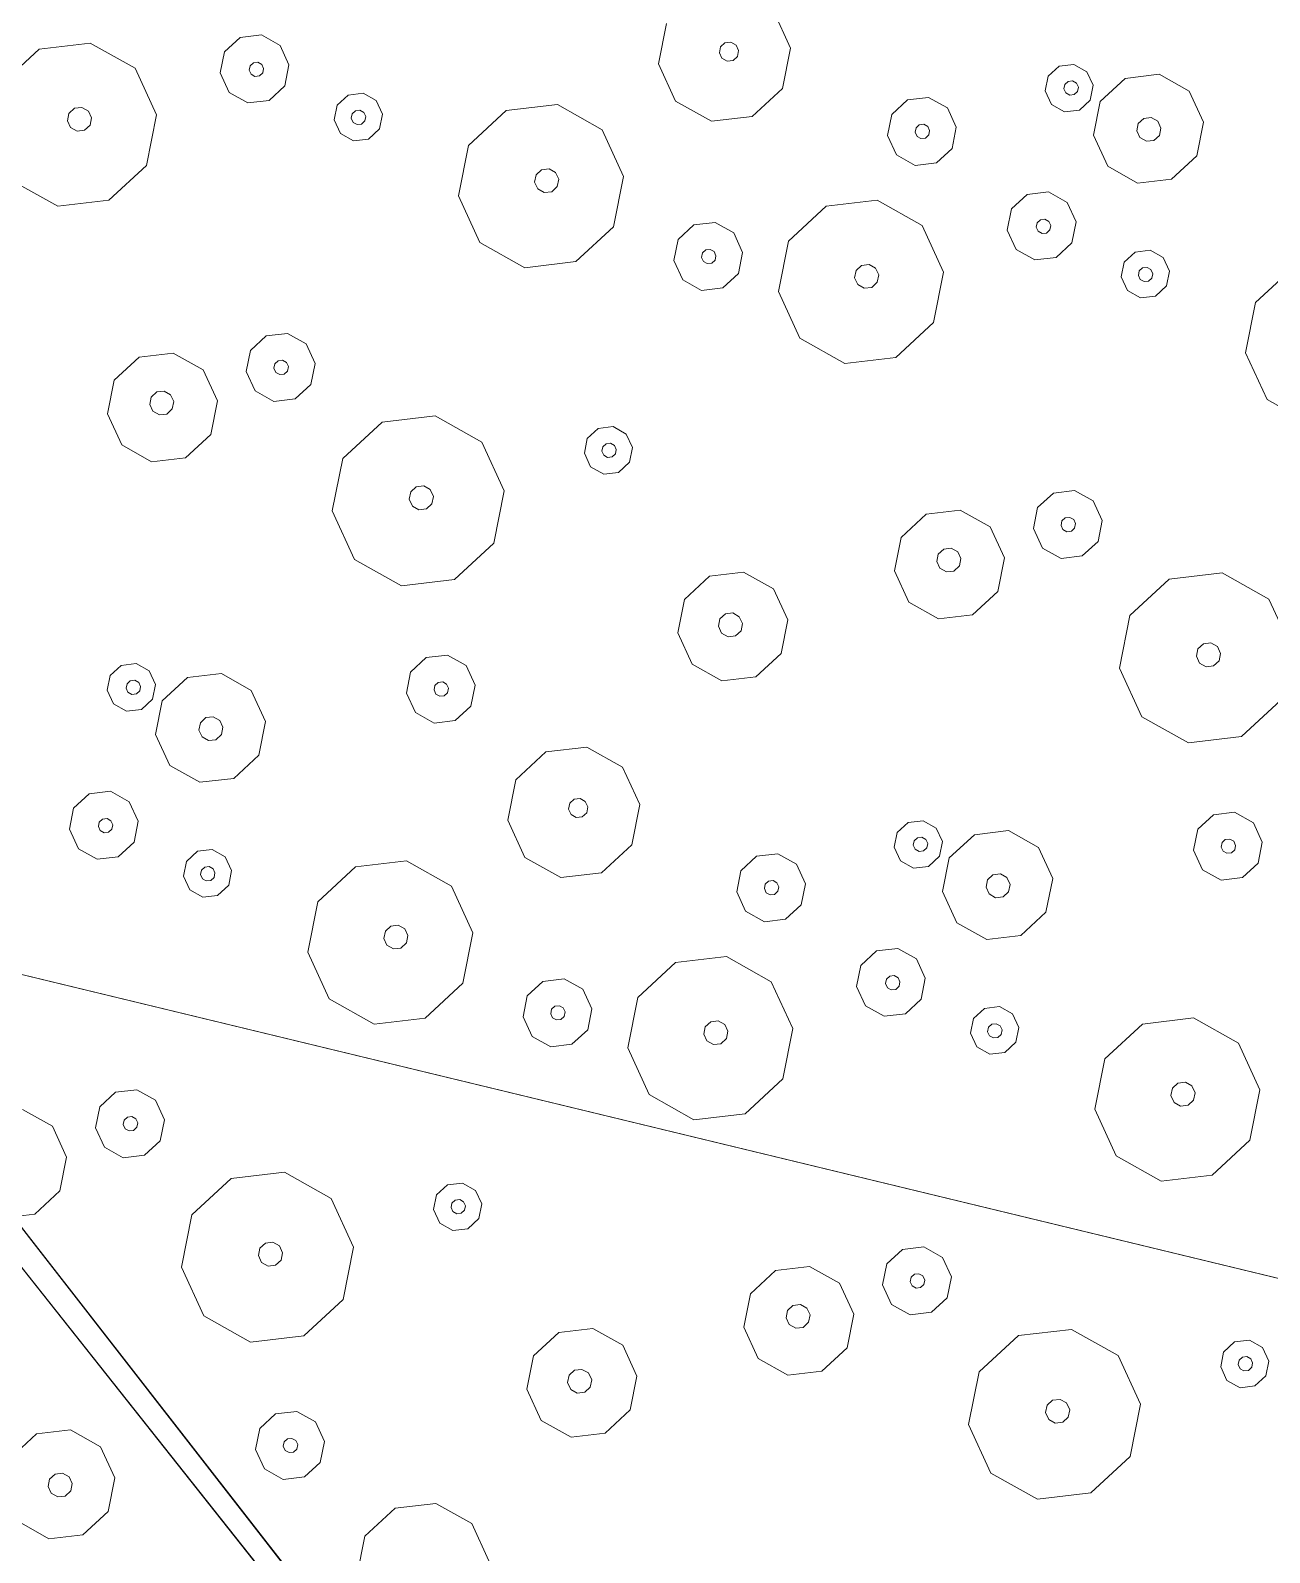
# Model space of a CAD drawing. Header units: metres. Extents: x -2858 to 512, y -1995 to 1252.
# Drawn here: x -448.621 to -445.759, y -172.68 to -169.166 of the extents above; entities that cross this region are included whole.
import ezdxf

# ---------------------------------------------------------------- set-up
doc = ezdxf.new("R2010")
doc.units = ezdxf.units.M
doc.layers.add('Calque commun', color=7, linetype='Continuous')
doc.layers.add('Calque11', color=7, linetype='Continuous')

# ---------------------------------------------------------------- blocks, each defined once
blk = doc.blocks.new('geometrebondepartleger')
at = {"layer": 'Calque11', "color": 7, "linetype": 'Continuous', "lineweight": 9}
blk.add_line((150.3457, 147.4392, 79), (130.1803, 35.9078, 79), dxfattribs=at)
blk = doc.blocks.new('pattern')
at = {"layer": 'Calque commun', "color": 54, "linetype": 'Continuous', "lineweight": 9}
for p, q in [((73.1843, 109.5418), (73.198, 109.5736)), ((73.198, 109.5736), (73.2279, 109.5912)), ((73.2279, 109.5912), (73.2623, 109.5879)), ((73.2623, 109.5879), (73.2882, 109.565)), ((73.2882, 109.565), (73.2958, 109.5312)), ((73.1918, 109.5081), (73.1843, 109.5418)), ((73.2221, 109.539), (73.2262, 109.5485)), ((73.2243, 109.5288), (73.2221, 109.539)), ((73.2321, 109.522), (73.2243, 109.5288)), ((73.2262, 109.5485), (73.2351, 109.5538)), ((73.2351, 109.5538), (73.2455, 109.5528)), ((73.2455, 109.5528), (73.2532, 109.5459)), ((73.2555, 109.5358), (73.2514, 109.5263)), ((73.2532, 109.5459), (73.2555, 109.5358)), ((73.2958, 109.5312), (73.282, 109.4995)), ((73.2177, 109.4851), (73.1918, 109.5081)), ((73.2424, 109.521), (73.2321, 109.522)), ((73.2514, 109.5263), (73.2424, 109.521)), ((73.282, 109.4995), (73.2522, 109.4819)), ((73.2522, 109.4819), (73.2177, 109.4851)), ((73.4698, 109.4192), (73.5762, 109.4821)), ((73.5762, 109.4821), (73.6992, 109.4704)), ((73.6992, 109.4704), (73.7919, 109.3885)), ((73.4206, 109.3058), (73.4698, 109.4192)), ((73.7919, 109.3885), (73.8188, 109.2679)), ((73.4475, 109.1852), (73.4206, 109.3058)), ((73.5818, 109.2901), (73.5887, 109.306)), ((73.5856, 109.2732), (73.5818, 109.2901)), ((73.5887, 109.306), (73.6036, 109.3148)), ((73.6036, 109.3148), (73.6208, 109.3131)), ((73.6208, 109.3131), (73.6338, 109.3017)), ((73.6375, 109.2848), (73.6307, 109.2689)), ((73.6338, 109.3017), (73.6375, 109.2848)), ((73.5985, 109.2618), (73.5856, 109.2732)), ((73.6158, 109.2601), (73.5985, 109.2618)), ((73.6307, 109.2689), (73.6158, 109.2601)), ((73.8188, 109.2679), (73.7696, 109.1545)), ((72.7453, 109.1406), (72.8475, 109.2009)), ((72.8475, 109.2009), (72.9656, 109.1897)), ((72.9656, 109.1897), (73.0545, 109.1111)), ((73.5401, 109.1034), (73.4475, 109.1852)), ((72.6981, 109.0317), (72.7453, 109.1406)), ((73.7696, 109.1545), (73.6632, 109.0917)), ((73.0545, 109.1111), (73.0803, 108.9953)), ((73.6632, 109.0917), (73.5401, 109.1034)), ((72.8502, 109.0334), (72.8651, 109.0422)), ((72.8651, 109.0422), (72.8824, 109.0406)), ((72.8824, 109.0406), (72.8953, 109.0291)), ((72.7239, 108.9159), (72.6981, 109.0317)), ((72.8434, 109.0175), (72.8502, 109.0334)), ((72.8471, 109.0006), (72.8434, 109.0175)), ((72.8601, 108.9892), (72.8471, 109.0006)), ((72.8991, 109.0122), (72.8922, 108.9963)), ((72.8953, 109.0291), (72.8991, 109.0122)), ((72.8773, 108.9875), (72.8601, 108.9892)), ((72.8922, 108.9963), (72.8773, 108.9875)), ((73.0803, 108.9953), (73.0331, 108.8864)), ((72.8128, 108.8374), (72.7239, 108.9159)), ((73.5225, 108.8523), (73.5421, 108.8977)), ((73.5421, 108.8977), (73.5847, 108.9228)), ((73.5847, 108.9228), (73.6339, 108.9181)), ((73.6339, 108.9181), (73.671, 108.8854)), ((73.0331, 108.8864), (72.9309, 108.8261)), ((73.5888, 108.8567), (73.5977, 108.862)), ((73.5977, 108.862), (73.6081, 108.861)), ((73.6081, 108.861), (73.6159, 108.8541)), ((73.671, 108.8854), (73.6818, 108.8371)), ((72.9309, 108.8261), (72.8128, 108.8374)), ((73.5332, 108.8041), (73.5225, 108.8523)), ((73.5847, 108.8472), (73.5888, 108.8567)), ((73.5869, 108.8371), (73.5847, 108.8472)), ((73.5947, 108.8302), (73.5869, 108.8371)), ((73.605, 108.8292), (73.5947, 108.8302)), ((73.614, 108.8345), (73.605, 108.8292)), ((73.6181, 108.844), (73.614, 108.8345)), ((73.6159, 108.8541), (73.6181, 108.844)), ((73.6818, 108.8371), (73.6621, 108.7918)), ((73.7572, 108.7873), (73.8253, 108.8275)), ((73.8253, 108.8275), (73.9041, 108.82)), ((73.5703, 108.7713), (73.5332, 108.8041)), ((73.6621, 108.7918), (73.6195, 108.7666)), ((73.9041, 108.82), (73.9634, 108.7677)), ((72.296, 108.7179), (72.3156, 108.7632)), ((72.3156, 108.7632), (72.3582, 108.7884)), ((72.3582, 108.7884), (72.4074, 108.7837)), ((72.4074, 108.7837), (72.4445, 108.751)), ((73.6195, 108.7666), (73.5703, 108.7713)), ((73.7257, 108.7147), (73.7572, 108.7873)), ((73.9634, 108.7677), (73.9806, 108.6905)), ((72.3581, 108.7127), (72.3623, 108.7223)), ((72.3623, 108.7223), (72.3712, 108.7275)), ((72.3712, 108.7275), (72.3815, 108.7266)), ((72.3815, 108.7266), (72.3893, 108.7197)), ((72.3893, 108.7197), (72.3916, 108.7096)), ((72.4445, 108.751), (72.4552, 108.7027)), ((73.8256, 108.7132), (73.8405, 108.722)), ((73.8405, 108.722), (73.8577, 108.7204)), ((73.8577, 108.7204), (73.8707, 108.709)), ((72.3067, 108.6696), (72.296, 108.7179)), ((72.3604, 108.7026), (72.3581, 108.7127)), ((72.3682, 108.6957), (72.3604, 108.7026)), ((72.3785, 108.6948), (72.3682, 108.6957)), ((72.3875, 108.7), (72.3785, 108.6948)), ((72.3916, 108.7096), (72.3875, 108.7)), ((72.4552, 108.7027), (72.4356, 108.6573)), ((73.7429, 108.6375), (73.7257, 108.7147)), ((73.8187, 108.6974), (73.8256, 108.7132)), ((73.8225, 108.6805), (73.8187, 108.6974)), ((73.8745, 108.6921), (73.8676, 108.6762)), ((73.8707, 108.709), (73.8745, 108.6921)), ((73.9806, 108.6905), (73.9491, 108.6179)), ((72.3438, 108.6369), (72.3067, 108.6696)), ((72.4356, 108.6573), (72.393, 108.6322)), ((73.8355, 108.669), (73.8225, 108.6805)), ((73.8527, 108.6674), (73.8355, 108.669)), ((73.8676, 108.6762), (73.8527, 108.6674)), ((72.393, 108.6322), (72.3438, 108.6369)), ((72.9962, 108.5979), (73.0099, 108.6297)), ((73.0099, 108.6297), (73.0397, 108.6473)), ((73.0397, 108.6473), (73.0742, 108.644)), ((73.0742, 108.644), (73.1001, 108.6211)), ((73.1001, 108.6211), (73.1077, 108.5873)), ((73.8022, 108.5852), (73.7429, 108.6375)), ((73.9491, 108.6179), (73.881, 108.5777)), ((73.0037, 108.5641), (72.9962, 108.5979)), ((73.0356, 108.5952), (73.0397, 108.6047)), ((73.0379, 108.585), (73.0356, 108.5952)), ((73.0456, 108.5781), (73.0379, 108.585)), ((73.0397, 108.6047), (73.0487, 108.61)), ((73.0487, 108.61), (73.059, 108.609)), ((73.0649, 108.5824), (73.056, 108.5772)), ((73.059, 108.609), (73.0668, 108.6021)), ((73.0691, 108.592), (73.0649, 108.5824)), ((73.0668, 108.6021), (73.0691, 108.592)), ((73.1077, 108.5873), (73.0939, 108.5555)), ((73.881, 108.5777), (73.8022, 108.5852)), ((72.043, 108.5769), (72.1661, 108.5652)), ((72.1661, 108.5652), (72.2587, 108.4834)), ((73.0296, 108.5412), (73.0037, 108.5641)), ((73.056, 108.5772), (73.0456, 108.5781)), ((73.0939, 108.5555), (73.0641, 108.5379)), ((74.1978, 108.5098), (74.2659, 108.55)), ((74.2659, 108.55), (74.3447, 108.5425)), ((71.8874, 108.4006), (71.9366, 108.514)), ((73.0641, 108.5379), (73.0296, 108.5412)), ((74.1663, 108.4372), (74.1978, 108.5098)), ((74.3447, 108.5425), (74.404, 108.4901)), ((74.7056, 108.4523), (74.7434, 108.5394)), ((72.2587, 108.4834), (72.2856, 108.3627)), ((72.7012, 108.4586), (72.7693, 108.4988)), ((72.7693, 108.4988), (72.8481, 108.4913)), ((72.8481, 108.4913), (72.9074, 108.439)), ((74.404, 108.4901), (74.4212, 108.4129)), ((72.6697, 108.386), (72.7012, 108.4586)), ((72.9074, 108.439), (72.9246, 108.3618)), ((74.2736, 108.4372), (74.2885, 108.446)), ((74.2885, 108.446), (74.3057, 108.4444)), ((74.3057, 108.4444), (74.3187, 108.4329)), ((74.7263, 108.3596), (74.7056, 108.4523)), ((72.0555, 108.4008), (72.0704, 108.4096)), ((72.0704, 108.4096), (72.0876, 108.4079)), ((72.0876, 108.4079), (72.1006, 108.3965)), ((72.7769, 108.3942), (72.7918, 108.403)), ((72.7918, 108.403), (72.809, 108.4014)), ((73.0689, 108.393), (73.1115, 108.4181)), ((73.1115, 108.4181), (73.1607, 108.4134)), ((73.1607, 108.4134), (73.1978, 108.3807)), ((74.1835, 108.36), (74.1663, 108.4372)), ((74.2667, 108.4213), (74.2736, 108.4372)), ((74.2705, 108.4044), (74.2667, 108.4213)), ((74.2835, 108.393), (74.2705, 108.4044)), ((74.3225, 108.416), (74.3156, 108.4001)), ((74.3187, 108.4329), (74.3225, 108.416)), ((74.4212, 108.4129), (74.3897, 108.3403)), ((71.9143, 108.28), (71.8874, 108.4006)), ((72.0486, 108.3849), (72.0555, 108.4008)), ((72.0524, 108.368), (72.0486, 108.3849)), ((72.0654, 108.3566), (72.0524, 108.368)), ((72.1044, 108.3796), (72.0975, 108.3637)), ((72.1006, 108.3965), (72.1044, 108.3796)), ((72.6869, 108.3088), (72.6697, 108.386)), ((72.77, 108.3783), (72.7769, 108.3942)), ((72.7737, 108.3615), (72.77, 108.3783)), ((72.809, 108.4014), (72.822, 108.3899)), ((72.8257, 108.373), (72.8188, 108.3572)), ((72.822, 108.3899), (72.8257, 108.373)), ((73.0493, 108.3476), (73.0689, 108.393)), ((73.1978, 108.3807), (73.2085, 108.3324)), ((74.3007, 108.3913), (74.2835, 108.393)), ((74.3156, 108.4001), (74.3007, 108.3913)), ((72.0826, 108.3549), (72.0654, 108.3566)), ((72.0975, 108.3637), (72.0826, 108.3549)), ((72.2856, 108.3627), (72.2364, 108.2493)), ((72.7867, 108.35), (72.7737, 108.3615)), ((72.8039, 108.3484), (72.7867, 108.35)), ((72.8188, 108.3572), (72.8039, 108.3484)), ((72.9246, 108.3618), (72.8931, 108.2892)), ((73.06, 108.2994), (73.0493, 108.3476)), ((73.1102, 108.3454), (73.1143, 108.3549)), ((73.1124, 108.3353), (73.1102, 108.3454)), ((73.1202, 108.3284), (73.1124, 108.3353)), ((73.1143, 108.3549), (73.1232, 108.3602)), ((73.1232, 108.3602), (73.1336, 108.3592)), ((73.1395, 108.3327), (73.1305, 108.3274)), ((73.1336, 108.3592), (73.1414, 108.3524)), ((73.1436, 108.3422), (73.1395, 108.3327)), ((73.1414, 108.3524), (73.1436, 108.3422)), ((73.2085, 108.3324), (73.1889, 108.2871)), ((74.2428, 108.3076), (74.1835, 108.36)), ((74.3897, 108.3403), (74.3216, 108.3001)), ((74.7974, 108.2968), (74.7263, 108.3596)), ((74.9737, 108.336), (74.8919, 108.2878)), ((72.7462, 108.2565), (72.6869, 108.3088)), ((73.0971, 108.2666), (73.06, 108.2994)), ((73.1305, 108.3274), (73.1202, 108.3284)), ((73.3593, 108.2422), (73.4615, 108.3025)), ((73.4615, 108.3025), (73.5796, 108.2913)), ((74.3216, 108.3001), (74.2428, 108.3076)), ((72.0069, 108.1982), (71.9143, 108.28)), ((72.8931, 108.2892), (72.825, 108.249)), ((73.1463, 108.2619), (73.0971, 108.2666)), ((73.1889, 108.2871), (73.1463, 108.2619)), ((73.5796, 108.2913), (73.6686, 108.2127)), ((74.8919, 108.2878), (74.7974, 108.2968)), ((72.2364, 108.2493), (72.13, 108.1865)), ((72.825, 108.249), (72.7462, 108.2565)), ((72.8075, 108.2121), (72.8373, 108.2297)), ((72.8373, 108.2297), (72.8718, 108.2264)), ((73.3121, 108.1333), (73.3593, 108.2422)), ((71.5214, 108.2059), (71.5472, 108.0901)), ((72.13, 108.1865), (72.0069, 108.1982)), ((72.7938, 108.1804), (72.8075, 108.2121)), ((72.8335, 108.1895), (72.8425, 108.1948)), ((72.8425, 108.1948), (72.8528, 108.1938)), ((72.8528, 108.1938), (72.8606, 108.187)), ((72.8718, 108.2264), (72.8977, 108.2035)), ((72.8977, 108.2035), (72.9053, 108.1698)), ((73.6686, 108.2127), (73.6944, 108.0969)), ((72.8013, 108.1466), (72.7938, 108.1804)), ((72.8294, 108.18), (72.8335, 108.1895)), ((72.8317, 108.1699), (72.8294, 108.18)), ((72.8395, 108.163), (72.8317, 108.1699)), ((72.8498, 108.162), (72.8395, 108.163)), ((72.8587, 108.1673), (72.8498, 108.162)), ((72.8629, 108.1768), (72.8587, 108.1673)), ((72.8606, 108.187), (72.8629, 108.1768)), ((72.9053, 108.1698), (72.8915, 108.138)), ((72.8272, 108.1237), (72.8013, 108.1466)), ((72.8617, 108.1204), (72.8272, 108.1237)), ((72.8915, 108.138), (72.8617, 108.1204)), ((73.3379, 108.0175), (73.3121, 108.1333)), ((73.4574, 108.1191), (73.4643, 108.135)), ((73.4643, 108.135), (73.4792, 108.1438)), ((73.4792, 108.1438), (73.4964, 108.1421)), ((73.4964, 108.1421), (73.5094, 108.1307)), ((73.5094, 108.1307), (73.5131, 108.1138)), ((71.5472, 108.0901), (71.5, 107.9812)), ((73.4612, 108.1022), (73.4574, 108.1191)), ((73.4741, 108.0908), (73.4612, 108.1022)), ((73.4914, 108.0891), (73.4741, 108.0908)), ((73.5063, 108.0979), (73.4914, 108.0891)), ((73.5131, 108.1138), (73.5063, 108.0979)), ((73.6944, 108.0969), (73.6472, 107.988)), ((74.7913, 108.0721), (74.8339, 108.0972)), ((74.8339, 108.0972), (74.8831, 108.0925)), ((74.8831, 108.0925), (74.9202, 108.0598)), ((73.0909, 108.0411), (73.1334, 108.0663)), ((73.1334, 108.0663), (73.1826, 108.0616)), ((73.1826, 108.0616), (73.2197, 108.0289)), ((74.7716, 108.0267), (74.7913, 108.0721)), ((74.9202, 108.0598), (74.9309, 108.0115)), ((72.009, 107.9925), (72.0515, 108.0176)), ((72.0515, 108.0176), (72.1008, 108.0129)), ((73.0712, 107.9958), (73.0909, 108.0411)), ((73.2197, 108.0289), (73.2305, 107.9806)), ((73.4269, 107.939), (73.3379, 108.0175)), ((74.7824, 107.9784), (74.7716, 108.0267)), ((74.8338, 108.0216), (74.8379, 108.0311)), ((74.8361, 108.0115), (74.8338, 108.0216)), ((74.8379, 108.0311), (74.8469, 108.0364)), ((74.8469, 108.0364), (74.8572, 108.0354)), ((74.8572, 108.0354), (74.865, 108.0285)), ((74.8673, 108.0184), (74.8631, 108.0089)), ((74.865, 108.0285), (74.8673, 108.0184)), ((71.5, 107.9812), (71.3978, 107.9209)), ((71.9893, 107.9471), (72.009, 107.9925)), ((72.1008, 108.0129), (72.1378, 107.9802)), ((73.0819, 107.9475), (73.0712, 107.9958)), ((73.1334, 107.9906), (73.1375, 108.0002)), ((73.1356, 107.9805), (73.1334, 107.9906)), ((73.1375, 108.0002), (73.1465, 108.0055)), ((73.1465, 108.0055), (73.1568, 108.0045)), ((73.1568, 108.0045), (73.1646, 107.9976)), ((73.1668, 107.9875), (73.1627, 107.9779)), ((73.1646, 107.9976), (73.1668, 107.9875)), ((73.6472, 107.988), (73.545, 107.9277)), ((74.1405, 107.9772), (74.1703, 107.9948)), ((74.1703, 107.9948), (74.2048, 107.9915)), ((74.2048, 107.9915), (74.2308, 107.9686)), ((74.8439, 108.0046), (74.8361, 108.0115)), ((74.8542, 108.0036), (74.8439, 108.0046)), ((74.8631, 108.0089), (74.8542, 108.0036)), ((74.9309, 108.0115), (74.9112, 107.9662)), ((72.0001, 107.8989), (71.9893, 107.9471)), ((72.0515, 107.942), (72.0556, 107.9515)), ((72.0556, 107.9515), (72.0646, 107.9568)), ((72.0646, 107.9568), (72.0749, 107.9558)), ((72.0749, 107.9558), (72.0827, 107.949)), ((72.0827, 107.949), (72.0849, 107.9388)), ((72.1378, 107.9802), (72.1486, 107.932)), ((73.119, 107.9148), (73.0819, 107.9475)), ((73.1434, 107.9736), (73.1356, 107.9805)), ((73.1538, 107.9727), (73.1434, 107.9736)), ((73.1627, 107.9779), (73.1538, 107.9727)), ((73.2305, 107.9806), (73.2108, 107.9352)), ((74.1268, 107.9455), (74.1405, 107.9772)), ((74.1646, 107.9426), (74.1687, 107.9521)), ((74.1687, 107.9521), (74.1776, 107.9574)), ((74.1776, 107.9574), (74.188, 107.9564)), ((74.188, 107.9564), (74.1957, 107.9496)), ((74.1957, 107.9496), (74.198, 107.9394)), ((74.2308, 107.9686), (74.2383, 107.9349)), ((74.8194, 107.9457), (74.7824, 107.9784)), ((74.8687, 107.941), (74.8194, 107.9457)), ((74.9112, 107.9662), (74.8687, 107.941)), ((71.3978, 107.9209), (71.2796, 107.9322)), ((72.0538, 107.9319), (72.0515, 107.942)), ((72.0615, 107.925), (72.0538, 107.9319)), ((72.0719, 107.924), (72.0615, 107.925)), ((72.0808, 107.9293), (72.0719, 107.924)), ((72.0849, 107.9388), (72.0808, 107.9293)), ((72.1486, 107.932), (72.1289, 107.8866)), ((72.224, 107.8821), (72.2921, 107.9223)), ((72.2921, 107.9223), (72.3709, 107.9148)), ((72.3709, 107.9148), (72.4302, 107.8625)), ((73.1682, 107.9101), (73.119, 107.9148)), ((73.2108, 107.9352), (73.1682, 107.9101)), ((73.545, 107.9277), (73.4269, 107.939)), ((74.1343, 107.9117), (74.1268, 107.9455)), ((74.1602, 107.8888), (74.1343, 107.9117)), ((74.1668, 107.9325), (74.1646, 107.9426)), ((74.1746, 107.9256), (74.1668, 107.9325)), ((74.1849, 107.9246), (74.1746, 107.9256)), ((74.1939, 107.9299), (74.1849, 107.9246)), ((74.198, 107.9394), (74.1939, 107.9299)), ((74.2383, 107.9349), (74.2245, 107.9031)), ((72.0371, 107.8661), (72.0001, 107.8989)), ((72.1289, 107.8866), (72.0863, 107.8615)), ((72.1926, 107.8095), (72.224, 107.8821)), ((73.6352, 107.8662), (73.6777, 107.8913)), ((73.6777, 107.8913), (73.727, 107.8866)), ((73.727, 107.8866), (73.764, 107.8539)), ((74.1947, 107.8855), (74.1602, 107.8888)), ((74.2245, 107.9031), (74.1947, 107.8855)), ((74.4123, 107.8229), (74.5187, 107.8857)), ((74.5187, 107.8857), (74.6417, 107.874)), ((72.0863, 107.8615), (72.0371, 107.8661)), ((72.4302, 107.8625), (72.4474, 107.7853)), ((73.6155, 107.8208), (73.6352, 107.8662)), ((73.764, 107.8539), (73.7748, 107.8056)), ((74.6417, 107.874), (74.7344, 107.7922)), ((72.2098, 107.7323), (72.1926, 107.8095)), ((72.2855, 107.7922), (72.2924, 107.8081)), ((72.2924, 107.8081), (72.3073, 107.8168)), ((72.3073, 107.8168), (72.3246, 107.8152)), ((72.3246, 107.8152), (72.3375, 107.8038)), ((73.6263, 107.7725), (73.6155, 107.8208)), ((73.6777, 107.8157), (73.6818, 107.8252)), ((73.68, 107.8055), (73.6777, 107.8157)), ((73.6877, 107.7987), (73.68, 107.8055)), ((73.6818, 107.8252), (73.6908, 107.8305)), ((73.6908, 107.8305), (73.7011, 107.8295)), ((73.7011, 107.8295), (73.7089, 107.8226)), ((73.7111, 107.8125), (73.707, 107.803)), ((73.7089, 107.8226), (73.7111, 107.8125)), ((73.7748, 107.8056), (73.7551, 107.7603)), ((74.3631, 107.7095), (74.4123, 107.8229)), ((75.1769, 107.7674), (75.245, 107.8077)), ((75.245, 107.8077), (75.3238, 107.8002)), ((72.2893, 107.7753), (72.2855, 107.7922)), ((72.3023, 107.7638), (72.2893, 107.7753)), ((72.3344, 107.771), (72.3195, 107.7622)), ((72.3413, 107.7869), (72.3344, 107.771)), ((72.3375, 107.8038), (72.3413, 107.7869)), ((72.4474, 107.7853), (72.4159, 107.7127)), ((73.6633, 107.7398), (73.6263, 107.7725)), ((73.6981, 107.7977), (73.6877, 107.7987)), ((73.707, 107.803), (73.6981, 107.7977)), ((74.7344, 107.7922), (74.7613, 107.6715)), ((75.3238, 107.8002), (75.3831, 107.7478)), ((71.4768, 107.7245), (71.5066, 107.7421)), ((71.5066, 107.7421), (71.541, 107.7388)), ((71.541, 107.7388), (71.567, 107.7159)), ((72.3195, 107.7622), (72.3023, 107.7638)), ((73.7125, 107.7351), (73.6633, 107.7398)), ((73.7551, 107.7603), (73.7125, 107.7351)), ((75.1454, 107.6949), (75.1769, 107.7674)), ((75.3831, 107.7478), (75.4003, 107.6706)), ((71.463, 107.6927), (71.4768, 107.7245)), ((71.5066, 107.6995), (71.5155, 107.7048)), ((71.5155, 107.7048), (71.5258, 107.7038)), ((71.5258, 107.7038), (71.5336, 107.6969)), ((71.567, 107.7159), (71.5745, 107.6821)), ((72.2691, 107.68), (72.2098, 107.7323)), ((72.4159, 107.7127), (72.3478, 107.6725)), ((74.39, 107.5888), (74.3631, 107.7095)), ((74.5243, 107.6937), (74.5312, 107.7096)), ((74.5312, 107.7096), (74.5461, 107.7184)), ((74.5461, 107.7184), (74.5633, 107.7168)), ((74.5633, 107.7168), (74.5763, 107.7053)), ((74.5763, 107.7053), (74.58, 107.6884)), ((75.2456, 107.6872), (75.2525, 107.7031)), ((75.2525, 107.7031), (75.2674, 107.7119)), ((75.2674, 107.7119), (75.2847, 107.7102)), ((75.2847, 107.7102), (75.2976, 107.6988)), ((71.4705, 107.6589), (71.463, 107.6927)), ((71.5024, 107.69), (71.5066, 107.6995)), ((71.5047, 107.6798), (71.5024, 107.69)), ((71.5125, 107.673), (71.5047, 107.6798)), ((71.5228, 107.672), (71.5125, 107.673)), ((71.5318, 107.6772), (71.5228, 107.672)), ((71.5359, 107.6868), (71.5318, 107.6772)), ((71.5336, 107.6969), (71.5359, 107.6868)), ((71.5745, 107.6821), (71.5607, 107.6503)), ((72.3478, 107.6725), (72.2691, 107.68)), ((73.2102, 107.6342), (73.292, 107.6824)), ((73.292, 107.6824), (73.3865, 107.6734)), ((73.3865, 107.6734), (73.4576, 107.6106)), ((74.5281, 107.6769), (74.5243, 107.6937)), ((74.541, 107.6654), (74.5281, 107.6769)), ((74.5583, 107.6638), (74.541, 107.6654)), ((74.5732, 107.6726), (74.5583, 107.6638)), ((74.58, 107.6884), (74.5732, 107.6726)), ((74.7613, 107.6715), (74.7121, 107.5581)), ((75.1626, 107.6177), (75.1454, 107.6949)), ((75.2494, 107.6703), (75.2456, 107.6872)), ((75.2624, 107.6588), (75.2494, 107.6703)), ((75.2945, 107.666), (75.2796, 107.6572)), ((75.3014, 107.6819), (75.2945, 107.666)), ((75.2976, 107.6988), (75.3014, 107.6819)), ((71.4965, 107.636), (71.4705, 107.6589)), ((71.5309, 107.6327), (71.4965, 107.636)), ((71.5607, 107.6503), (71.5309, 107.6327)), ((72.6646, 107.6046), (72.7327, 107.6448)), ((72.7327, 107.6448), (72.8115, 107.6373)), ((72.8115, 107.6373), (72.8708, 107.5849)), ((73.1725, 107.5471), (73.2102, 107.6342)), ((75.2796, 107.6572), (75.2624, 107.6588)), ((72.6331, 107.532), (72.6646, 107.6046)), ((73.4576, 107.6106), (73.4783, 107.5179)), ((73.6878, 107.5442), (73.79, 107.6046)), ((73.79, 107.6046), (73.9081, 107.5933)), ((75.2219, 107.5653), (75.1626, 107.6177)), ((71.168, 107.5534), (71.2362, 107.5936)), ((71.2362, 107.5936), (71.3149, 107.5861)), ((71.3149, 107.5861), (71.3742, 107.5338)), ((72.8708, 107.5849), (72.888, 107.5077)), ((73.9081, 107.5933), (73.997, 107.5148)), ((74.4826, 107.507), (74.39, 107.5888)), ((75.3007, 107.5578), (75.2219, 107.5653)), ((71.1366, 107.4808), (71.168, 107.5534)), ((71.3742, 107.5338), (71.3914, 107.4566)), ((72.6503, 107.4548), (72.6331, 107.532)), ((72.7336, 107.5161), (72.7404, 107.532)), ((72.7404, 107.532), (72.7553, 107.5408)), ((72.7553, 107.5408), (72.7726, 107.5392)), ((72.7726, 107.5392), (72.7855, 107.5277)), ((72.7855, 107.5277), (72.7893, 107.5108)), ((73.1931, 107.4544), (73.1725, 107.5471)), ((73.2887, 107.5357), (73.2942, 107.5484)), ((73.2917, 107.5222), (73.2887, 107.5357)), ((73.2942, 107.5484), (73.3061, 107.5555)), ((73.3061, 107.5555), (73.3199, 107.5541)), ((73.3199, 107.5541), (73.3303, 107.545)), ((73.3333, 107.5315), (73.3278, 107.5188)), ((73.3303, 107.545), (73.3333, 107.5315)), ((73.6406, 107.4354), (73.6878, 107.5442)), ((74.7121, 107.5581), (74.6057, 107.4953)), ((71.2368, 107.4732), (71.2437, 107.489)), ((71.2437, 107.489), (71.2586, 107.4978)), ((71.2586, 107.4978), (71.2758, 107.4962)), ((71.2758, 107.4962), (71.2888, 107.4847)), ((71.5358, 107.4878), (71.5783, 107.5129)), ((71.5783, 107.5129), (71.6275, 107.5082)), ((71.6275, 107.5082), (71.6646, 107.4755)), ((72.7373, 107.4992), (72.7336, 107.5161)), ((72.7503, 107.4878), (72.7373, 107.4992)), ((72.7824, 107.4949), (72.7675, 107.4861)), ((72.7893, 107.5108), (72.7824, 107.4949)), ((72.888, 107.5077), (72.8565, 107.4351)), ((73.3021, 107.513), (73.2917, 107.5222)), ((73.3159, 107.5117), (73.3021, 107.513)), ((73.3278, 107.5188), (73.3159, 107.5117)), ((73.4783, 107.5179), (73.4405, 107.4309)), ((73.997, 107.5148), (74.0228, 107.399)), ((74.6057, 107.4953), (74.4826, 107.507)), ((71.1538, 107.4036), (71.1366, 107.4808)), ((71.2406, 107.4563), (71.2368, 107.4732)), ((71.2535, 107.4448), (71.2406, 107.4563)), ((71.2925, 107.4678), (71.2857, 107.452)), ((71.2888, 107.4847), (71.2925, 107.4678)), ((71.3914, 107.4566), (71.3599, 107.384)), ((71.5161, 107.4424), (71.5358, 107.4878)), ((71.5811, 107.4497), (71.5901, 107.455)), ((71.5901, 107.455), (71.6004, 107.454)), ((71.6004, 107.454), (71.6082, 107.4472)), ((71.6646, 107.4755), (71.6754, 107.4272)), ((72.7096, 107.4024), (72.6503, 107.4548)), ((72.7675, 107.4861), (72.7503, 107.4878)), ((73.2643, 107.3916), (73.1931, 107.4544)), ((71.2708, 107.4432), (71.2535, 107.4448)), ((71.2857, 107.452), (71.2708, 107.4432)), ((71.5268, 107.3942), (71.5161, 107.4424)), ((71.577, 107.4402), (71.5811, 107.4497)), ((71.5792, 107.4301), (71.577, 107.4402)), ((71.587, 107.4232), (71.5792, 107.4301)), ((71.5974, 107.4222), (71.587, 107.4232)), ((71.6063, 107.4275), (71.5974, 107.4222)), ((71.6104, 107.437), (71.6063, 107.4275)), ((71.6082, 107.4472), (71.6104, 107.437)), ((71.6754, 107.4272), (71.6557, 107.3819)), ((72.8565, 107.4351), (72.7884, 107.3949)), ((73.4405, 107.4309), (73.3588, 107.3826)), ((73.6664, 107.3195), (73.6406, 107.4354)), ((73.7859, 107.4212), (73.7927, 107.437)), ((73.7896, 107.4043), (73.7859, 107.4212)), ((73.7927, 107.437), (73.8076, 107.4458)), ((73.8076, 107.4458), (73.8249, 107.4442)), ((73.8249, 107.4442), (73.8378, 107.4327)), ((73.8378, 107.4327), (73.8416, 107.4158)), ((71.2131, 107.3513), (71.1538, 107.4036)), ((71.3599, 107.384), (71.2918, 107.3438)), ((71.5639, 107.3614), (71.5268, 107.3942)), ((71.8261, 107.337), (71.9283, 107.3973)), ((71.9283, 107.3973), (72.0465, 107.3861)), ((72.0465, 107.3861), (72.1354, 107.3075)), ((72.7884, 107.3949), (72.7096, 107.4024)), ((73.3588, 107.3826), (73.2643, 107.3916)), ((73.8026, 107.3928), (73.7896, 107.4043)), ((73.8198, 107.3912), (73.8026, 107.3928)), ((73.8347, 107.4), (73.8198, 107.3912)), ((73.8416, 107.4158), (73.8347, 107.4)), ((74.0228, 107.399), (73.9756, 107.2901)), ((71.2918, 107.3438), (71.2131, 107.3513)), ((71.6131, 107.3567), (71.5639, 107.3614)), ((71.6557, 107.3819), (71.6131, 107.3567)), ((71.2744, 107.3069), (71.3042, 107.3245)), ((71.3042, 107.3245), (71.3386, 107.3213)), ((71.3386, 107.3213), (71.3646, 107.2983)), ((71.7789, 107.2281), (71.8261, 107.337)), ((73.7553, 107.241), (73.6664, 107.3195)), ((74.4846, 107.3013), (74.5272, 107.3265)), ((74.5272, 107.3265), (74.5764, 107.3218)), ((74.5764, 107.3218), (74.6135, 107.289)), ((71.2606, 107.2752), (71.2744, 107.3069)), ((71.2962, 107.2748), (71.3004, 107.2843)), ((71.3004, 107.2843), (71.3093, 107.2896)), ((71.3093, 107.2896), (71.3196, 107.2886)), ((71.3196, 107.2886), (71.3274, 107.2818)), ((71.3274, 107.2818), (71.3297, 107.2716)), ((71.3646, 107.2983), (71.3721, 107.2646)), ((72.1354, 107.3075), (72.1612, 107.1917)), ((73.9756, 107.2901), (73.8734, 107.2298)), ((74.465, 107.256), (74.4846, 107.3013)), ((74.6135, 107.289), (74.6243, 107.2408)), ((71.2681, 107.2414), (71.2606, 107.2752)), ((71.2985, 107.2647), (71.2962, 107.2748)), ((71.3063, 107.2578), (71.2985, 107.2647)), ((71.3166, 107.2568), (71.3063, 107.2578)), ((71.3256, 107.2621), (71.3166, 107.2568)), ((71.3297, 107.2716), (71.3256, 107.2621)), ((71.3721, 107.2646), (71.3583, 107.2328)), ((74.4757, 107.2077), (74.465, 107.256)), ((74.5272, 107.2508), (74.5313, 107.2604)), ((74.5294, 107.2407), (74.5272, 107.2508)), ((74.5313, 107.2604), (74.5402, 107.2656)), ((74.5402, 107.2656), (74.5506, 107.2647)), ((74.5506, 107.2647), (74.5584, 107.2578)), ((74.5606, 107.2477), (74.5565, 107.2381)), ((74.5584, 107.2578), (74.5606, 107.2477)), ((71.2941, 107.2185), (71.2681, 107.2414)), ((71.3285, 107.2152), (71.2941, 107.2185)), ((71.3583, 107.2328), (71.3285, 107.2152)), ((71.8047, 107.1123), (71.7789, 107.2281)), ((71.9242, 107.2139), (71.9311, 107.2298)), ((71.928, 107.197), (71.9242, 107.2139)), ((71.9311, 107.2298), (71.946, 107.2386)), ((71.946, 107.2386), (71.9632, 107.2369)), ((71.9632, 107.2369), (71.9762, 107.2255)), ((71.98, 107.2086), (71.9731, 107.1927)), ((71.9762, 107.2255), (71.98, 107.2086)), ((73.8734, 107.2298), (73.7553, 107.241)), ((74.5372, 107.2338), (74.5294, 107.2407)), ((74.5475, 107.2328), (74.5372, 107.2338)), ((74.5565, 107.2381), (74.5475, 107.2328)), ((74.6243, 107.2408), (74.6046, 107.1954)), ((74.6997, 107.191), (74.7678, 107.2312)), ((74.7678, 107.2312), (74.8466, 107.2237)), ((74.8466, 107.2237), (74.9059, 107.1713)), ((71.9409, 107.1856), (71.928, 107.197)), ((71.9582, 107.1839), (71.9409, 107.1856)), ((71.9731, 107.1927), (71.9582, 107.1839)), ((72.1612, 107.1917), (72.114, 107.0828)), ((73.2581, 107.1669), (73.3007, 107.192)), ((73.3007, 107.192), (73.3499, 107.1873)), ((73.3499, 107.1873), (73.387, 107.1546)), ((74.5128, 107.175), (74.4757, 107.2077)), ((74.562, 107.1703), (74.5128, 107.175)), ((74.6046, 107.1954), (74.562, 107.1703)), ((74.6682, 107.1184), (74.6997, 107.191)), ((71.5577, 107.1359), (71.6003, 107.1611)), ((71.6003, 107.1611), (71.6495, 107.1564)), ((71.6495, 107.1564), (71.6865, 107.1237)), ((73.2384, 107.1215), (73.2581, 107.1669)), ((73.387, 107.1546), (73.3977, 107.1063)), ((71.538, 107.0906), (71.5577, 107.1359)), ((71.6865, 107.1237), (71.6973, 107.0754)), ((71.8937, 107.0338), (71.8047, 107.1123)), ((73.2492, 107.0732), (73.2384, 107.1215)), ((73.3006, 107.1164), (73.3048, 107.1259)), ((73.3029, 107.1063), (73.3006, 107.1164)), ((73.3107, 107.0994), (73.3029, 107.1063)), ((73.3048, 107.1259), (73.3137, 107.1312)), ((73.3137, 107.1312), (73.3241, 107.1302)), ((73.33, 107.1037), (73.321, 107.0984)), ((73.3241, 107.1302), (73.3318, 107.1233)), ((73.3341, 107.1132), (73.33, 107.1037)), ((73.3318, 107.1233), (73.3341, 107.1132)), ((73.3977, 107.1063), (73.3781, 107.061)), ((74.6854, 107.0412), (74.6682, 107.1184)), ((71.5488, 107.0423), (71.538, 107.0906)), ((71.6002, 107.0854), (71.6043, 107.095)), ((71.6025, 107.0753), (71.6002, 107.0854)), ((71.6102, 107.0684), (71.6025, 107.0753)), ((71.6043, 107.095), (71.6133, 107.1003)), ((71.6206, 107.0675), (71.6102, 107.0684)), ((71.6133, 107.1003), (71.6236, 107.0993)), ((71.6295, 107.0727), (71.6206, 107.0675)), ((71.6236, 107.0993), (71.6314, 107.0924)), ((71.6337, 107.0823), (71.6295, 107.0727)), ((71.6314, 107.0924), (71.6337, 107.0823)), ((71.6973, 107.0754), (71.6776, 107.03)), ((72.114, 107.0828), (72.0118, 107.0225)), ((72.5936, 107.0403), (72.6074, 107.072)), ((72.6074, 107.072), (72.6372, 107.0896)), ((72.6372, 107.0896), (72.6716, 107.0863)), ((72.6716, 107.0863), (72.6976, 107.0634)), ((73.2863, 107.0405), (73.2492, 107.0732)), ((73.321, 107.0984), (73.3107, 107.0994)), ((71.5858, 107.0096), (71.5488, 107.0423)), ((72.0118, 107.0225), (71.8937, 107.0338)), ((72.6011, 107.0065), (72.5936, 107.0403)), ((72.6314, 107.0374), (72.6355, 107.047)), ((72.6336, 107.0273), (72.6314, 107.0374)), ((72.6355, 107.047), (72.6444, 107.0522)), ((72.6444, 107.0522), (72.6548, 107.0512)), ((72.6548, 107.0512), (72.6626, 107.0444)), ((72.6648, 107.0342), (72.6607, 107.0247)), ((72.6626, 107.0444), (72.6648, 107.0342)), ((72.6976, 107.0634), (72.7051, 107.0297)), ((73.3355, 107.0358), (73.2863, 107.0405)), ((73.3781, 107.061), (73.3355, 107.0358)), ((73.9387, 107.0015), (73.9524, 107.0333)), ((73.9524, 107.0333), (73.9822, 107.0509)), ((73.9822, 107.0509), (74.0167, 107.0476)), ((74.0167, 107.0476), (74.0426, 107.0247)), ((71.635, 107.0049), (71.5858, 107.0096)), ((71.6776, 107.03), (71.635, 107.0049)), ((72.6271, 106.9836), (72.6011, 107.0065)), ((72.6414, 107.0204), (72.6336, 107.0273)), ((72.6518, 107.0194), (72.6414, 107.0204)), ((72.6607, 107.0247), (72.6518, 107.0194)), ((72.6913, 106.9979), (72.6615, 106.9803)), ((72.7051, 107.0297), (72.6913, 106.9979)), ((73.9462, 106.9678), (73.9387, 107.0015)), ((73.9781, 106.9988), (73.9822, 107.0083)), ((73.9804, 106.9887), (73.9781, 106.9988)), ((73.9822, 107.0083), (73.9912, 107.0136)), ((73.9912, 107.0136), (74.0015, 107.0126)), ((74.0015, 107.0126), (74.0093, 107.0057)), ((74.0093, 107.0057), (74.0116, 106.9956)), ((74.0426, 107.0247), (74.0502, 106.9909)), ((72.102, 106.961), (72.1446, 106.9861)), ((72.1446, 106.9861), (72.1938, 106.9814)), ((72.1938, 106.9814), (72.2309, 106.9487)), ((72.6615, 106.9803), (72.6271, 106.9836)), ((72.8791, 106.9177), (72.9855, 106.9805)), ((72.9855, 106.9805), (73.1086, 106.9688)), ((73.1086, 106.9688), (73.2012, 106.887)), ((73.9721, 106.9449), (73.9462, 106.9678)), ((73.9881, 106.9818), (73.9804, 106.9887)), ((73.9985, 106.9808), (73.9881, 106.9818)), ((74.0074, 106.9861), (73.9985, 106.9808)), ((74.0116, 106.9956), (74.0074, 106.9861)), ((74.0502, 106.9909), (74.0364, 106.9592)), ((72.0823, 106.9156), (72.102, 106.961)), ((72.2309, 106.9487), (72.2416, 106.9004)), ((74.0066, 106.9416), (73.9721, 106.9449)), ((74.0364, 106.9592), (74.0066, 106.9416)), ((72.0931, 106.8673), (72.0823, 106.9156)), ((72.1445, 106.9105), (72.1487, 106.92)), ((72.1468, 106.9004), (72.1445, 106.9105)), ((72.1546, 106.8935), (72.1468, 106.9004)), ((72.1487, 106.92), (72.1576, 106.9253)), ((72.1649, 106.8925), (72.1546, 106.8935)), ((72.1576, 106.9253), (72.1679, 106.9243)), ((72.1738, 106.8978), (72.1649, 106.8925)), ((72.1679, 106.9243), (72.1757, 106.9174)), ((72.178, 106.9073), (72.1738, 106.8978)), ((72.1757, 106.9174), (72.178, 106.9073)), ((72.2416, 106.9004), (72.2219, 106.8551)), ((72.8299, 106.8043), (72.8791, 106.9177)), ((73.6437, 106.8623), (73.7118, 106.9025)), ((73.7118, 106.9025), (73.7906, 106.895)), ((73.7906, 106.895), (73.8499, 106.8426)), ((72.1301, 106.8346), (72.0931, 106.8673)), ((73.2012, 106.887), (73.2281, 106.7663)), ((73.6122, 106.7897), (73.6437, 106.8623)), ((72.1794, 106.8299), (72.1301, 106.8346)), ((72.2219, 106.8551), (72.1794, 106.8299)), ((73.8499, 106.8426), (73.8671, 106.7654)), ((74.0114, 106.7966), (74.054, 106.8218)), ((74.054, 106.8218), (74.1032, 106.8171)), ((72.8568, 106.6836), (72.8299, 106.8043)), ((72.9911, 106.7886), (72.998, 106.8044)), ((72.9949, 106.7717), (72.9911, 106.7886)), ((72.998, 106.8044), (73.0129, 106.8132)), ((73.0129, 106.8132), (73.0301, 106.8116)), ((73.0301, 106.8116), (73.0431, 106.8001)), ((73.0431, 106.8001), (73.0469, 106.7832)), ((73.6294, 106.7125), (73.6122, 106.7897)), ((73.7125, 106.782), (73.7194, 106.7979)), ((73.7194, 106.7979), (73.7343, 106.8067)), ((73.7343, 106.8067), (73.7515, 106.805)), ((73.7515, 106.805), (73.7645, 106.7936)), ((73.7645, 106.7936), (73.7682, 106.7767)), ((73.9918, 106.7513), (74.0114, 106.7966)), ((74.1032, 106.8171), (74.1403, 106.7843)), ((71.6771, 106.729), (71.7588, 106.7772)), ((71.7588, 106.7772), (71.8533, 106.7682)), ((71.8533, 106.7682), (71.9245, 106.7054)), ((73.0079, 106.7602), (72.9949, 106.7717)), ((73.0251, 106.7586), (73.0079, 106.7602)), ((73.04, 106.7674), (73.0251, 106.7586)), ((73.0469, 106.7832), (73.04, 106.7674)), ((73.2281, 106.7663), (73.1789, 106.6529)), ((73.7162, 106.7651), (73.7125, 106.782)), ((73.7292, 106.7536), (73.7162, 106.7651)), ((73.7464, 106.752), (73.7292, 106.7536)), ((73.7613, 106.7608), (73.7464, 106.752)), ((73.7682, 106.7767), (73.7613, 106.7608)), ((73.8671, 106.7654), (73.8356, 106.6928)), ((74.0025, 106.703), (73.9918, 106.7513)), ((74.0527, 106.7491), (74.0568, 106.7586)), ((74.0568, 106.7586), (74.0657, 106.7639)), ((74.0657, 106.7639), (74.0761, 106.7629)), ((74.0761, 106.7629), (74.0839, 106.756)), ((74.0839, 106.756), (74.0861, 106.7459)), ((74.1403, 106.7843), (74.151, 106.7361)), ((71.6393, 106.6419), (71.6771, 106.729)), ((74.0549, 106.7389), (74.0527, 106.7491)), ((74.0627, 106.7321), (74.0549, 106.7389)), ((74.073, 106.7311), (74.0627, 106.7321)), ((74.082, 106.7363), (74.073, 106.7311)), ((74.0861, 106.7459), (74.082, 106.7363)), ((74.151, 106.7361), (74.1314, 106.6907)), ((71.9245, 106.7054), (71.9451, 106.6128)), ((72.1546, 106.639), (72.2568, 106.6994)), ((72.2568, 106.6994), (72.3749, 106.6881)), ((72.3749, 106.6881), (72.4639, 106.6096)), ((72.9494, 106.6018), (72.8568, 106.6836)), ((73.6887, 106.6601), (73.6294, 106.7125)), ((73.8356, 106.6928), (73.7675, 106.6526)), ((74.0396, 106.6703), (74.0025, 106.703)), ((74.1314, 106.6907), (74.0888, 106.6656)), ((71.761, 106.6432), (71.7729, 106.6503)), ((71.7729, 106.6503), (71.7867, 106.6489)), ((71.7867, 106.6489), (71.7971, 106.6398)), ((73.1789, 106.6529), (73.0725, 106.5901)), ((73.7675, 106.6526), (73.6887, 106.6601)), ((74.0888, 106.6656), (74.0396, 106.6703)), ((71.7555, 106.6305), (71.761, 106.6432)), ((71.7585, 106.617), (71.7555, 106.6305)), ((71.7689, 106.6078), (71.7585, 106.617)), ((71.7946, 106.6136), (71.7827, 106.6065)), ((71.8001, 106.6263), (71.7946, 106.6136)), ((71.7971, 106.6398), (71.8001, 106.6263)), ((71.9451, 106.6128), (71.9073, 106.5257)), ((72.1074, 106.5302), (72.1546, 106.639)), ((73.7363, 106.584), (73.75, 106.6158)), ((73.75, 106.6158), (73.7798, 106.6334)), ((73.7798, 106.6334), (73.8143, 106.6301)), ((73.8143, 106.6301), (73.8402, 106.6072)), ((71.7827, 106.6065), (71.7689, 106.6078)), ((72.4639, 106.6096), (72.4897, 106.4938)), ((73.0725, 106.5901), (72.9494, 106.6018)), ((73.7438, 106.5502), (73.7363, 106.584)), ((73.7719, 106.5837), (73.776, 106.5932)), ((73.7742, 106.5735), (73.7719, 106.5837)), ((73.776, 106.5932), (73.785, 106.5985)), ((73.785, 106.5985), (73.7953, 106.5975)), ((73.7953, 106.5975), (73.8031, 106.5906)), ((73.8054, 106.5805), (73.8012, 106.5709)), ((73.8031, 106.5906), (73.8054, 106.5805)), ((73.8402, 106.6072), (73.8478, 106.5734)), ((72.2596, 106.5318), (72.2745, 106.5406)), ((72.2745, 106.5406), (72.2917, 106.539)), ((73.7697, 106.5273), (73.7438, 106.5502)), ((73.782, 106.5667), (73.7742, 106.5735)), ((73.7923, 106.5657), (73.782, 106.5667)), ((73.8012, 106.5709), (73.7923, 106.5657)), ((73.834, 106.5416), (73.8042, 106.5241)), ((73.8478, 106.5734), (73.834, 106.5416)), ((71.9073, 106.5257), (71.8256, 106.4774)), ((72.1332, 106.4144), (72.1074, 106.5302)), ((72.2527, 106.516), (72.2596, 106.5318)), ((72.2564, 106.4991), (72.2527, 106.516)), ((72.2917, 106.539), (72.3047, 106.5275)), ((72.3084, 106.5107), (72.3015, 106.4948)), ((72.3047, 106.5275), (72.3084, 106.5107)), ((73.8042, 106.5241), (73.7697, 106.5273)), ((72.2694, 106.4876), (72.2564, 106.4991)), ((72.2866, 106.486), (72.2694, 106.4876)), ((72.3015, 106.4948), (72.2866, 106.486)), ((72.4897, 106.4938), (72.4425, 106.3849)), ((72.2221, 106.3358), (72.1332, 106.4144)), ((72.9515, 106.3961), (72.994, 106.4213)), ((72.994, 106.4213), (73.0433, 106.4166)), ((73.0433, 106.4166), (73.0803, 106.3839)), ((72.4425, 106.3849), (72.3403, 106.3246)), ((72.9318, 106.3508), (72.9515, 106.3961)), ((73.0803, 106.3839), (73.0911, 106.3356)), ((72.3403, 106.3246), (72.2221, 106.3358)), ((72.9426, 106.3025), (72.9318, 106.3508)), ((72.994, 106.3456), (72.9981, 106.3552)), ((72.9963, 106.3355), (72.994, 106.3456)), ((73.004, 106.3286), (72.9963, 106.3355)), ((72.9981, 106.3552), (73.0071, 106.3604)), ((73.0071, 106.3604), (73.0174, 106.3595)), ((73.0233, 106.3329), (73.0144, 106.3277)), ((73.0174, 106.3595), (73.0252, 106.3526)), ((73.0274, 106.3425), (73.0233, 106.3329)), ((73.0252, 106.3526), (73.0274, 106.3425)), ((73.0911, 106.3356), (73.0714, 106.2902)), ((72.9796, 106.2698), (72.9426, 106.3025)), ((73.0144, 106.3277), (73.004, 106.3286)), ((73.1665, 106.2858), (73.2346, 106.326)), ((73.2346, 106.326), (73.3134, 106.3185)), ((73.3134, 106.3185), (73.3727, 106.2661)), ((73.0288, 106.2651), (72.9796, 106.2698)), ((73.0714, 106.2902), (73.0288, 106.2651)), ((73.1351, 106.2132), (73.1665, 106.2858)), ((73.3727, 106.2661), (73.3899, 106.1889)), ((73.1523, 106.136), (73.1351, 106.2132)), ((73.2281, 106.1958), (73.2349, 106.2117)), ((73.2318, 106.1789), (73.2281, 106.1958)), ((73.2349, 106.2117), (73.2498, 106.2205)), ((73.2498, 106.2205), (73.2671, 106.2188)), ((73.2671, 106.2188), (73.28, 106.2074)), ((73.2838, 106.1905), (73.2769, 106.1746)), ((73.28, 106.2074), (73.2838, 106.1905)), ((73.3899, 106.1889), (73.3584, 106.1163)), ((73.2448, 106.1675), (73.2318, 106.1789)), ((73.262, 106.1658), (73.2448, 106.1675)), ((73.2769, 106.1746), (73.262, 106.1658)), ((72.4055, 106.0964), (72.4193, 106.1281)), ((72.4193, 106.1281), (72.4491, 106.1457)), ((72.4491, 106.1457), (72.4835, 106.1424)), ((72.4835, 106.1424), (72.5095, 106.1195)), ((72.5095, 106.1195), (72.517, 106.0857)), ((73.2116, 106.0836), (73.1523, 106.136)), ((72.413, 106.0626), (72.4055, 106.0964)), ((72.4449, 106.0936), (72.4491, 106.1031)), ((72.4472, 106.0835), (72.4449, 106.0936)), ((72.455, 106.0766), (72.4472, 106.0835)), ((72.4491, 106.1031), (72.458, 106.1084)), ((72.458, 106.1084), (72.4683, 106.1074)), ((72.4683, 106.1074), (72.4761, 106.1005)), ((72.4784, 106.0904), (72.4743, 106.0809)), ((72.4761, 106.1005), (72.4784, 106.0904)), ((72.517, 106.0857), (72.5032, 106.054)), ((73.2903, 106.0761), (73.2116, 106.0836)), ((73.3584, 106.1163), (73.2903, 106.0761)), ((72.439, 106.0397), (72.413, 106.0626)), ((72.4653, 106.0756), (72.455, 106.0766)), ((72.4743, 106.0809), (72.4653, 106.0756)), ((72.5032, 106.054), (72.4734, 106.0364)), ((72.4734, 106.0364), (72.439, 106.0397)), ((72.4783, 105.8914), (72.5208, 105.9166)), ((72.5208, 105.9166), (72.57, 105.9119)), ((72.57, 105.9119), (72.6071, 105.8791)), ((72.4586, 105.8461), (72.4783, 105.8914)), ((72.6071, 105.8791), (72.6179, 105.8309)), ((72.4693, 105.7978), (72.4586, 105.8461)), ((72.5195, 105.8439), (72.5236, 105.8534)), ((72.5217, 105.8337), (72.5195, 105.8439)), ((72.5236, 105.8534), (72.5326, 105.8587)), ((72.5326, 105.8587), (72.5429, 105.8577)), ((72.5429, 105.8577), (72.5507, 105.8508)), ((72.5529, 105.8407), (72.5488, 105.8311)), ((72.5507, 105.8508), (72.5529, 105.8407)), ((72.5295, 105.8269), (72.5217, 105.8337)), ((72.5399, 105.8259), (72.5295, 105.8269)), ((72.5488, 105.8311), (72.5399, 105.8259)), ((72.6179, 105.8309), (72.5982, 105.7855)), ((72.5064, 105.7651), (72.4693, 105.7978)), ((72.5982, 105.7855), (72.5556, 105.7604)), ((72.7686, 105.7406), (72.8708, 105.801)), ((72.8708, 105.801), (72.989, 105.7897)), ((72.989, 105.7897), (73.0779, 105.7112)), ((72.5556, 105.7604), (72.5064, 105.7651)), ((72.7214, 105.6318), (72.7686, 105.7406)), ((73.0779, 105.7112), (73.1037, 105.5953)), ((72.7472, 105.5159), (72.7214, 105.6318)), ((72.8667, 105.6176), (72.8736, 105.6334)), ((72.8736, 105.6334), (72.8885, 105.6422)), ((72.8885, 105.6422), (72.9057, 105.6406)), ((72.9057, 105.6406), (72.9187, 105.6291)), ((72.9187, 105.6291), (72.9225, 105.6122)), ((72.8705, 105.6007), (72.8667, 105.6176)), ((72.8835, 105.5892), (72.8705, 105.6007)), ((72.9156, 105.5964), (72.9007, 105.5876)), ((72.9225, 105.6122), (72.9156, 105.5964)), ((72.9007, 105.5876), (72.8835, 105.5892)), ((72.8362, 105.4374), (72.7472, 105.5159)), ((72.9543, 105.4261), (72.8362, 105.4374))]:
    blk.add_line(p, q, dxfattribs=at)
at = {"layer": 'Calque commun', "color": 7, "linetype": 'Continuous', "lineweight": 9}
mesh = blk.add_polyface(dxfattribs=at)
corners = [(70.8497, 113.5412), (53.8349, 19.1692), (74.7282, 106.3237), (76.0435, 113.5984), (74.769, 106.1763), (58.8077, 18.2701), (114.1703, 105.207), (114.1703, 98.5387)]
mesh.append_faces([[corners[k] for k in face] for face in [(3, 4, 6)]], dxfattribs={"vtx0": -1, "vtx1": -1, "color": 7})
mesh.append_faces([[corners[k] for k in face] for face in [(3, 2, 4)]], dxfattribs={"vtx0": -1, "vtx2": -1, "color": 7})
mesh.append_faces([[corners[k] for k in face] for face in [(5, 2, 1)]], dxfattribs={"vtx1": -1, "color": 7})
mesh.append_faces([[corners[k] for k in face] for face in [(0, 1, 2), (3, 0, 2)]], dxfattribs={"vtx1": -1, "vtx2": -1, "color": 7})
mesh.append_faces([[corners[k] for k in face] for face in [(4, 7, 6)]], dxfattribs={"vtx2": -1, "color": 7})

msp = doc.modelspace()

# ---------------------------------------------------------------- block references
at = {"layer": 'Calque commun', "color": 0, "linetype": 'ByBlock', "lineweight": -2, "rotation": 228.1617603435354}
for name, p in [('geometrebondepartleger', (-440.1616, 15.2632)), ('pattern', (-478.5712, -44.6144))]:
    msp.add_blockref(name, p, dxfattribs=at)

doc.saveas('drawing.dxf')
